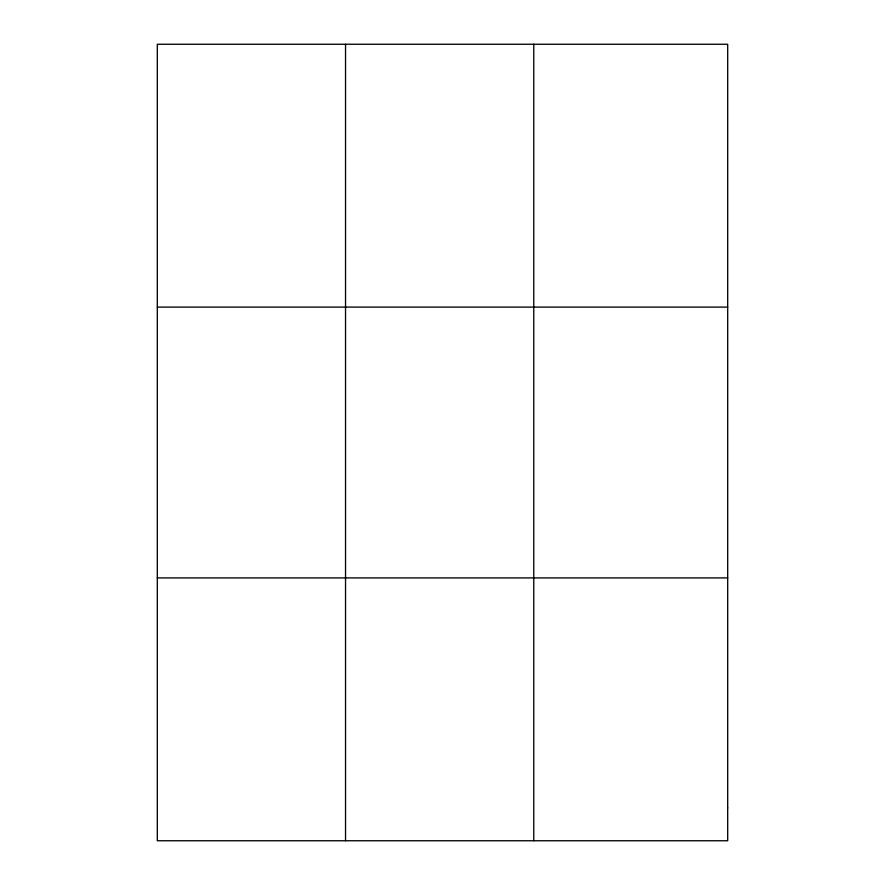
<?xml version="1.0" encoding="UTF-8"?>
<svg xmlns="http://www.w3.org/2000/svg" width="885" height="885" viewBox="0 0 885 885"><rect width="100%" height="100%" fill="white"/><g stroke="black" fill="none" stroke-linecap="round" stroke-linejoin="round"><path stroke-width="1.33" d="M345.537 840.75L345.537 44.25M533.766 840.75L533.766 44.25M157.309 307.095L727.691 307.095M157.309 577.905L727.691 577.905M727.691 807.894L727.691 840.75L157.309 840.75L157.309 44.25L727.691 44.25L727.691 807.894"/></g></svg>
